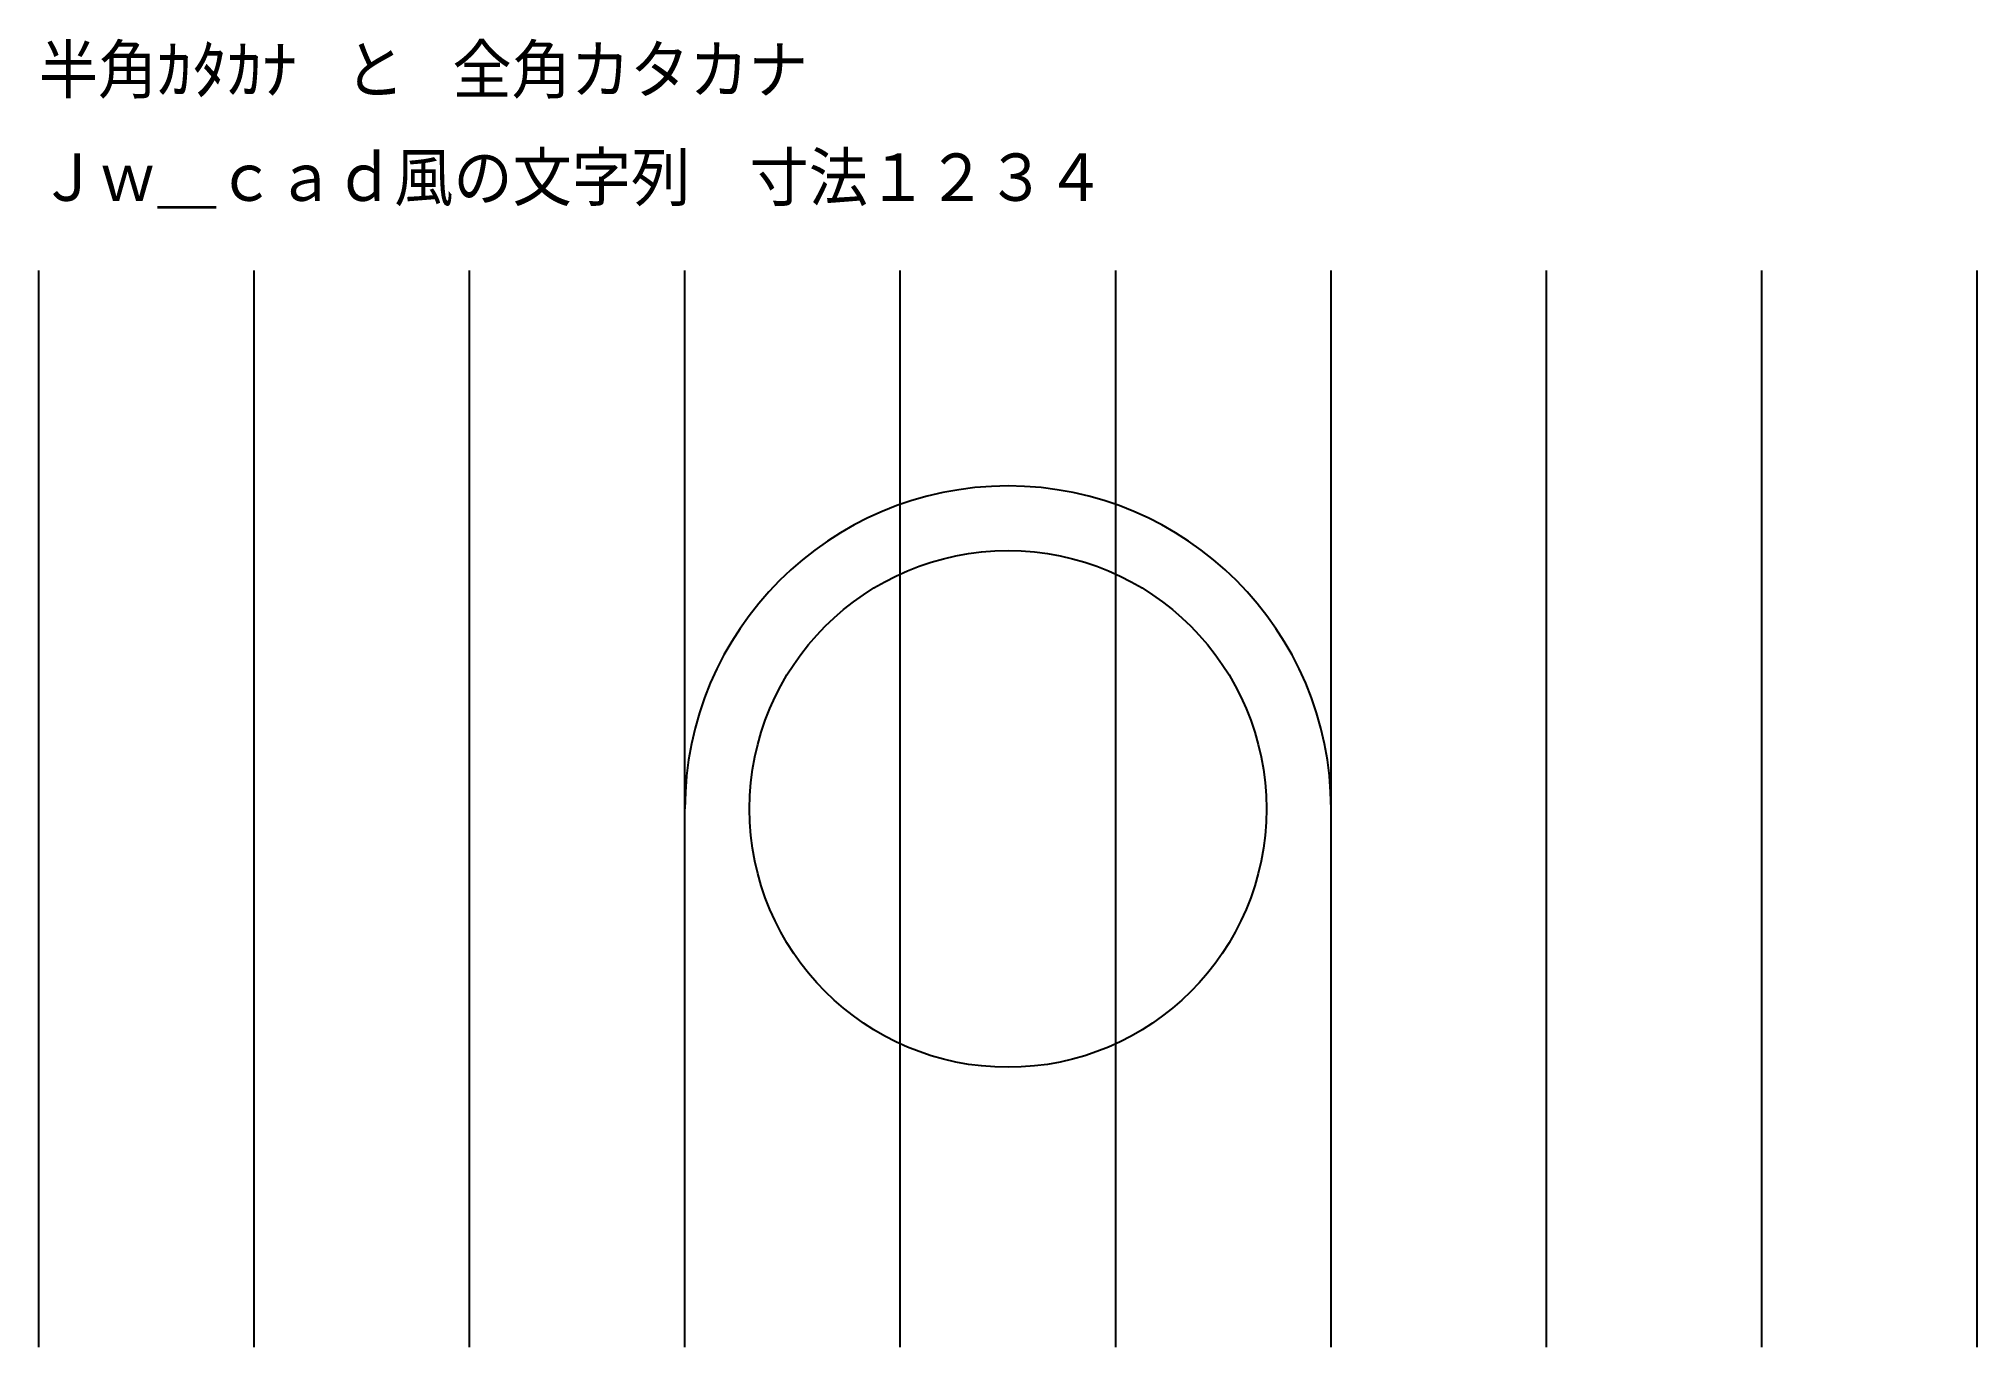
# Model space of a CAD drawing. Extents: x 0 to 9000, y 0 to 6077.
import ezdxf

# ---------------------------------------------------------------- set-up
doc = ezdxf.new("R2010")
doc.units = 0
doc.layers.add('0-1', color=1, linetype='Continuous')
doc.layers.add('0-2', color=2, linetype='Continuous')
doc.styles.get("Standard").update_dxf_attribs({"font": 'txt', "bigfont": 'bigfont.shx'})

msp = doc.modelspace()

# ---------------------------------------------------------------- linework, layer by layer
at = {"layer": '0-1'}
for p, q in [((0, 0), (0, 5000)), ((1000, 0), (1000, 5000)), ((2000, 0), (2000, 5000)), ((3000, 0), (3000, 5000)), ((4000, 0), (4000, 5000)), ((5000, 0), (5000, 5000)), ((6000, 0), (6000, 5000)), ((7000, 0), (7000, 5000)), ((8000, 0), (8000, 5000)), ((9000, 0), (9000, 5000))]:
    msp.add_line(p, q, dxfattribs=at)
at = {"layer": '0-2'}
msp.add_circle((4500, 2500), 1200, dxfattribs=at)
msp.add_arc((4500, 2500), 1500, 0, 180, dxfattribs=at)

# ---------------------------------------------------------------- texts
msp.add_text('半角ｶﾀｶﾅ と 全角カタカナ', height=250).set_placement((0, 5800))
msp.add_text('Ｊｗ＿ｃａｄ風の文字列\u3000寸法１２３４', height=250, dxfattribs=at).set_placement((0, 5300))

doc.saveas('drawing.dxf')
